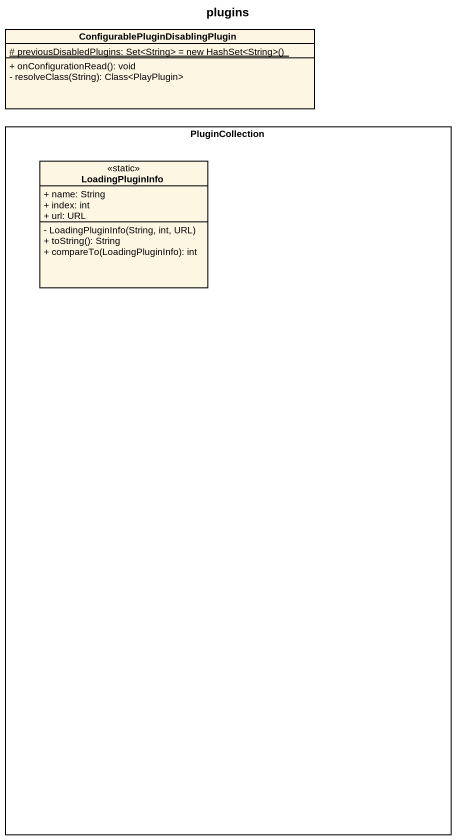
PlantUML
@startuml
title plugins
hide circle
hide empty members
skinparam classAttributeIconSize 0
class "ConfigurablePluginDisablingPlugin" as ConfigurablePluginDisablingP {
  {static} {field} # previousDisabledPlugins: Set<String> = new HashSet<String>()
  + onConfigurationRead(): void
  - resolveClass(String): Class<PlayPlugin>
}
rectangle PluginCollection {
  class LoadingPluginInfo <<static>> {
    + name: String
    + index: int
    + url: URL
    - LoadingPluginInfo(String, int, URL)
    + toString(): String
    + compareTo(LoadingPluginInfo): int
  }
}
@enduml
